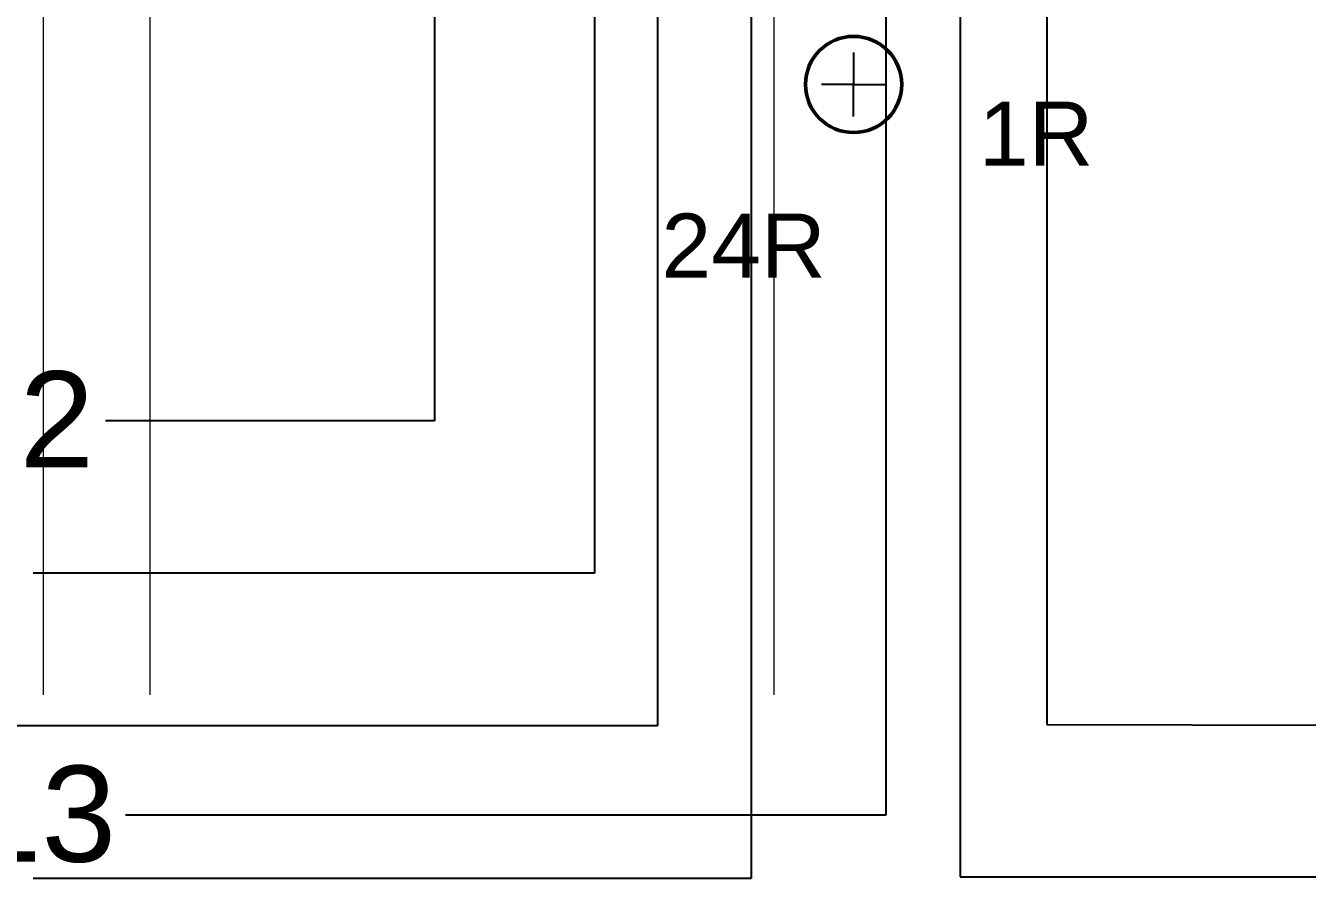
# Model space of a CAD drawing. Header units: millimetres. Extents: x 984 to 425800, y -34355 to 59419.
# Drawn here: x 317740 to 337734, y -33606 to -20301 of the extents above; entities that cross this region are included whole.
import ezdxf

# ---------------------------------------------------------------- set-up
doc = ezdxf.new("R2010")
doc.units = ezdxf.units.MM
doc.linetypes.add('DPA_Grid _ Level 100', pattern=[10, 5.5, -1.6, 1.3, -1.6])
for name, color, linetype, lineweight in [('A-ANNO-NOTE', 3, 'Continuous', 25), ('A-ROOM-IDEN', 3, 'Continuous', 25), ('G-ANNO-TEXT', 3, 'Continuous', 9), ('S-GRID', 251, 'Continuous', 9)]:
    doc.layers.add(name, color=color, linetype=linetype, lineweight=lineweight)
doc.styles.add('Arial_3', font='arial.ttf', dxfattribs={"height": 1500})
doc.styles.add('Arial_4', font='arial.ttf', dxfattribs={"height": 1000})

# ---------------------------------------------------------------- blocks, each defined once
blk = doc.blocks.new('DPA_GM_ROW_Node - Small-3986038-4110-01 GROUND LEVEL - REFLECTED CEILING PLAN')
at = {"layer": 'A-ANNO-NOTE'}
for p, q in [((0, 1), (0, 0)), ((0, 0), (-1, 0)), ((0, 0), (1, 0)), ((0, -1), (0, 0))]:
    blk.add_line(p, q, dxfattribs=at)
at = {"layer": 'A-ANNO-NOTE', "lineweight": 50}
blk.add_circle((0, 0), 1.5, dxfattribs=at)

msp = doc.modelspace()

# ---------------------------------------------------------------- linework, layer by layer
at = {"layer": 'A-ROOM-IDEN'}
for p, q in [((326615.8, -11425.5), (326615.8, -28845.5)), ((329055.8, -11425.5), (329055.8, -33605.5)), ((332317.7, -11693.4), (332317.7, -33580.5)), ((324116.2, -13096.6), (324116.2, -26465.5)), ((327596.6, -15017.2), (327596.6, -31225.5)), ((333670.7, -15776.4), (333670.7, -31203.1)), ((331157.1, -17193.1), (331157.1, -32618.7)), ((324116.2, -26465.5), (318984.2, -26465.5)), ((326615.8, -28845.5), (317857.5, -28845.5)), ((327596.6, -31225.5), (315707.5, -31225.5)), ((333670.7, -31203.1), (343243.8, -31225.5)), ((331157.1, -32618.7), (319297.9, -32618.7)), ((332317.7, -33580.5), (342499.6, -33580.5)), ((329055.8, -33605.5), (317857.5, -33605.5))]:
    msp.add_line(p, q, dxfattribs=at)
at = {"layer": 'S-GRID', "linetype": 'DPA_Grid _ Level 100'}
for p, q in [((318015.8, -30742.3), (318015.8, 54919.2)), ((329415.8, -30742.3), (329415.8, 54919.2)), ((319680.8, -30742.3), (319680.8, 53417.9))]:
    msp.add_line(p, q, dxfattribs=at)

# ---------------------------------------------------------------- block references
at = {"layer": 'A-ANNO-NOTE', "xscale": 500, "yscale": 500, "zscale": 500}
msp.add_blockref('DPA_GM_ROW_Node - Small-3986038-4110-01 GROUND LEVEL - REFLECTED CEILING PLAN', (330655.2, -21219.4), dxfattribs=at)

# ---------------------------------------------------------------- texts
at = {"layer": 'A-ROOM-IDEN', "lineweight": 9, "char_height": 1500, "attachment_point": 1, "style": 'Arial_3'}
for s, insert, width in [('E19.12', (312169.2, -25693.8), 8217.297), ('17.13', (313907.9, -31847), 6493.669)]:
    msp.add_mtext(s, dxfattribs=dict(at, insert=insert, width=width))
at = {"layer": 'G-ANNO-TEXT', "color": 7, "char_height": 1000, "attachment_point": 1, "style": 'Arial_4'}
for s, insert, width in [('1R', (332608.7, -21486.3), 2204.641), ('24R', (327657.6, -23233.7), 3166.666)]:
    msp.add_mtext(s, dxfattribs=dict(at, insert=insert, width=width))

doc.saveas('drawing.dxf')
